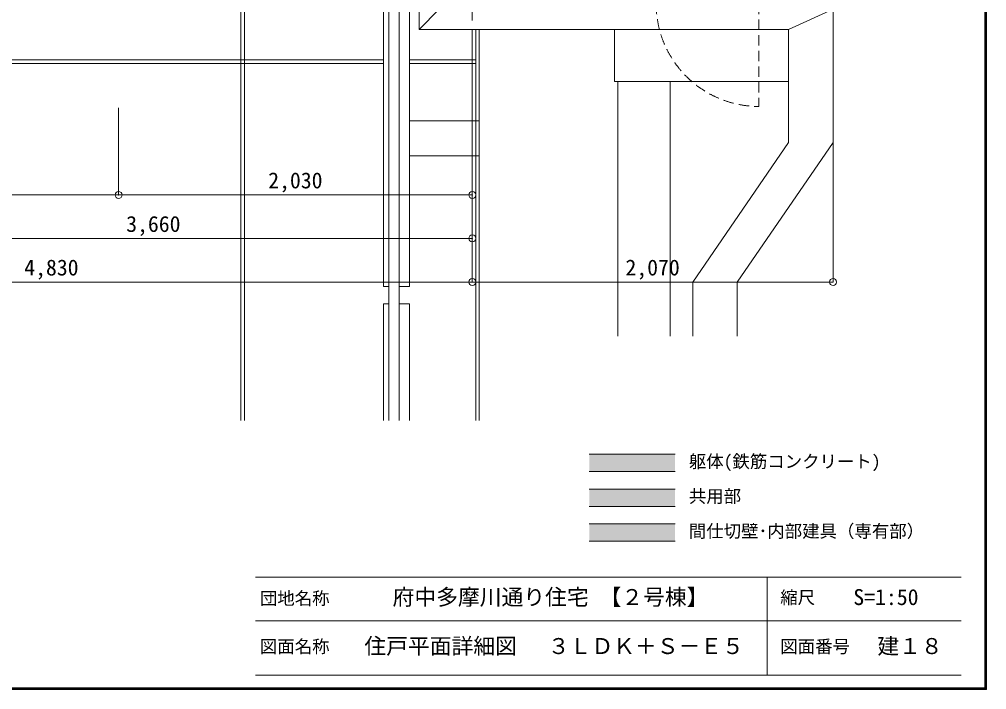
# Model space of a CAD drawing. Units: millimetres at full size, sheet at 1:50. Extents: x -9674 to 9699, y -6794 to 6791.
# Drawn here: x 4148 to 9699, y -6794 to -2947 of the extents above; entities that cross this region are included whole.
import ezdxf
from ezdxf.enums import TextEntityAlignment as Align

# ---------------------------------------------------------------- set-up
doc = ezdxf.new("R2010")
doc.units = ezdxf.units.MM
doc.header["$LTSCALE"] = 50
doc.header["$PDMODE"] = 32
doc.header["$PDSIZE"] = 40
doc.linetypes.add('CHAIN2', pattern=[12, 9, -1, 1, -1])
doc.linetypes.add('DASHED1', pattern=[1.8, 1.2, -0.6])
for name, color, linetype, lineweight in [('0-0_図面枠', 7, 'Continuous', 9), ('0-1_タイトル', 7, 'Continuous', 9), ('1-0_芯', 7, 'CHAIN2', 9), ('1-3_建具', 3, 'Continuous', 18), ('1-6_ﾊﾞﾙｺﾆｰ・階段', 7, 'Continuous', 9), ('1-B_寸法', 7, 'Continuous', 9)]:
    doc.layers.add(name, color=color, linetype=linetype, lineweight=lineweight)
doc.styles.add('ＭＳ ゴシック', font='')
doc.styles.get('ＭＳ ゴシック').set_extended_font_data('MS Gothic')

msp = doc.modelspace()

# ---------------------------------------------------------------- linework, layer by layer
at = {"layer": '0-0_図面枠'}
for p, q in [((9688.35, -6783.35), (9688.35, 6780.85)), ((9690.11, -6785.11), (9690.11, 6782.61)), ((9691.87, -6786.88), (9691.87, 6784.38)), ((9693.64, 6786.14), (9693.64, -6788.64)), ((9695.4, -6790.4), (9695.4, 6787.9)), ((9697.16, -6792.16), (9697.16, 6789.66)), ((-9673.92, -6793.93), (9698.92, -6793.93)), ((-9672.16, -6792.16), (9697.16, -6792.16)), ((-9670.4, -6790.4), (9695.4, -6790.4)), ((9693.64, -6788.64), (-9668.64, -6788.64)), ((-9666.87, -6786.88), (9691.87, -6786.88)), ((-9665.11, -6785.11), (9690.11, -6785.11)), ((-9663.35, -6783.35), (9688.35, -6783.35))]:
    msp.add_line(p, q, dxfattribs=at)
msp.add_lwpolyline([(9698.92, -6793.93), (9698.92, 6791.43), (-9673.92, 6791.43)], dxfattribs=at)
at = {"layer": '0-1_タイトル'}
for p, q in [((5503.35, -6148.35), (7653.35, -6148.35)), ((7653.35, -6148.35), (9553.35, -6148.35)), ((8439.55, -6148.35), (8439.55, -6710.85)), ((5503.35, -6398.35), (9553.35, -6398.35)), ((5503.35, -6710.85), (9553.35, -6710.85))]:
    msp.add_line(p, q, dxfattribs=at)
at = {"layer": '1-0_芯'}
msp.add_line((6747.5, -3454.44), (6747.5, 4765.56), dxfattribs=at)
at = {"layer": '1-3_建具', "color": 7, "linetype": 'DASHED1', "lineweight": 9}
msp.add_line((8392.5, -2856.94), (8392.5, -3446.94), dxfattribs=at)
msp.add_arc((8392.5, -2856.94), 590, 180, 270, dxfattribs=at)
at = {"layer": '1-6_ﾊﾞﾙｺﾆｰ・階段'}
for p, q in [((5419.5, -2679.44), (5419.5, -5250.06)), ((5439.5, -2679.44), (5439.5, -5250.06)), ((6237.5, -2679.44), (6237.5, -4479.44)), ((6267.5, -2679.44), (6267.5, -5250.06)), ((6327.5, -2679.44), (6327.5, -5250.06)), ((6387.5, -2679.44), (6387.5, -4479.44)), ((6442.5, -3004.44), (6442.5, -2679.44)), ((6557.5, -2889.44), (6442.5, -3004.44)), ((8817.5, -2889.44), (8562.5, -3004.44)), ((8817.5, -2889.44), (8817.5, -3654.44)), ((6767.5, -3004.44), (6767.5, -5250.06)), ((6787.5, -3004.44), (6787.5, -5250.06)), ((-6242.5, -3179.44), (6237.5, -3179.44)), ((-6242.5, -3199.44), (6237.5, -3199.44)), ((6387.5, -3179.44), (6767.5, -3179.44)), ((6387.5, -3199.44), (6767.5, -3199.44)), ((6387.5, -3529.44), (6787.5, -3529.44)), ((8012.5, -4454.44), (8562.5, -3654.44)), ((8267.5, -4454.44), (8817.5, -3654.44)), ((6387.5, -3729.44), (6787.5, -3729.44)), ((6267.5, -4479.44), (6237.5, -4479.44)), ((6387.5, -4479.44), (6327.5, -4479.44)), ((8012.5, -4454.44), (8012.5, -4764.29)), ((8012.5, -4454.44), (8267.5, -4454.44)), ((8267.5, -4454.44), (8267.5, -4764.29)), ((6267.5, -4579.44), (6237.5, -4579.44)), ((6237.5, -4579.44), (6237.5, -5250.06)), ((6387.5, -4579.44), (6327.5, -4579.44)), ((6387.5, -4579.44), (6387.5, -5250.06))]:
    msp.add_line(p, q, dxfattribs=at)
at = {"layer": '1-6_ﾊﾞﾙｺﾆｰ・階段', "color": 4}
for p, q in [((7582.5, -3304.44), (7582.5, -4764.29)), ((7882.5, -3304.44), (7882.5, -4764.29))]:
    msp.add_line(p, q, dxfattribs=at)
at = {"layer": '1-6_ﾊﾞﾙｺﾆｰ・階段'}
for points in [[(6442.5, -3004.44), (8562.5, -3004.44), (8562.5, -3654.44)], [(7562.5, -3004.44), (7562.5, -3304.44), (8562.5, -3304.44)]]:
    msp.add_lwpolyline(points, dxfattribs=at)
at = {"layer": '1-B_寸法'}
for p, q in [((4717.5, -3454.44), (4717.5, -3954.44)), ((6747.5, -3454.44), (6747.5, -4454.44)), ((8817.5, -3454.44), (8817.5, -4454.44)), ((3217.5, -3954.44), (4717.5, -3954.44)), ((4717.5, -3954.44), (6747.5, -3954.44)), ((3087.5, -4204.44), (6747.5, -4204.44)), ((1917.5, -4454.44), (6747.5, -4454.44)), ((6747.5, -4454.44), (8817.5, -4454.44)), ((7418.68, -5442.6), (7911.11, -5442.6)), ((7418.68, -5542.6), (7911.11, -5542.6)), ((7418.68, -5642.6), (7911.11, -5642.6)), ((7418.68, -5742.6), (7911.11, -5742.6)), ((7418.68, -5842.6), (7911.11, -5842.6)), ((7418.68, -5942.6), (7911.11, -5942.6))]:
    msp.add_line(p, q, dxfattribs=at)
at = {"layer": '1-B_寸法', "color": 3}
for p in [(4717.5, -3954.44), (6747.5, -3954.44), (6747.5, -4204.44), (6747.5, -4454.44), (8817.5, -4454.44)]:
    msp.add_point(p, dxfattribs=at)
at = {"layer": '1-B_寸法', "color": 1}
msp.add_solid([(7418.68, -5442.6), (7418.68, -5542.6), (7911.11, -5442.6), (7911.11, -5542.6)], dxfattribs=at)
at = {"layer": '1-B_寸法', "color": 2}
msp.add_solid([(7418.68, -5742.6), (7418.68, -5642.6), (7911.11, -5742.6), (7911.11, -5642.6)], dxfattribs=at)
at = {"layer": '1-B_寸法', "color": 4}
msp.add_solid([(7418.68, -5942.6), (7418.68, -5842.6), (7911.11, -5942.6), (7911.11, -5842.6)], dxfattribs=at)

# ---------------------------------------------------------------- texts
at = {"layer": '0-1_タイトル', "style": 'ＭＳ ゴシック'}
for s, height, p in [('府中多摩川通り住宅 【２号棟】', 91.64, (6290.2, -6335.85)), ('S=1:50', 91.64, (8933.95, -6335.85)), ('団地名称', 73.31, (5528.35, -6328.57)), ('縮尺', 73.31, (8514.55, -6323.35)), ('住戸平面詳細図', 91.64, (6128.35, -6617.1)), ('建１８', 91.64, (9071.45, -6617.1)), ('図面名称', 73.31, (5528.35, -6604.6)), ('３ＬＤＫ＋Ｓ－Ｅ５', 91.64, (7180.86, -6617.1)), ('図面番号', 73.31, (8514.55, -6604.6))]:
    msp.add_text(s, height=height, dxfattribs=at).set_placement(p, align=Align.BOTTOM_LEFT)
at = {"layer": '1-B_寸法', "style": 'ＭＳ ゴシック'}
for s, height, p in [('2,030', 91.64, (5576.25, -3944.44)), ('3,660', 91.64, (4761.25, -4194.44)), ('4,830', 91.64, (4176.25, -4444.44)), ('2,070', 91.64, (7626.25, -4444.44)), ('躯体(鉄筋コンクリート)', 73.31, (7990.07, -5542.6)), ('共用部', 73.31, (7990.07, -5742.6)), ('間仕切壁･内部建具（専有部）', 73.31, (7990.07, -5942.6))]:
    msp.add_text(s, height=height, dxfattribs=at).set_placement(p, align=Align.BOTTOM_LEFT)

doc.saveas('drawing.dxf')
